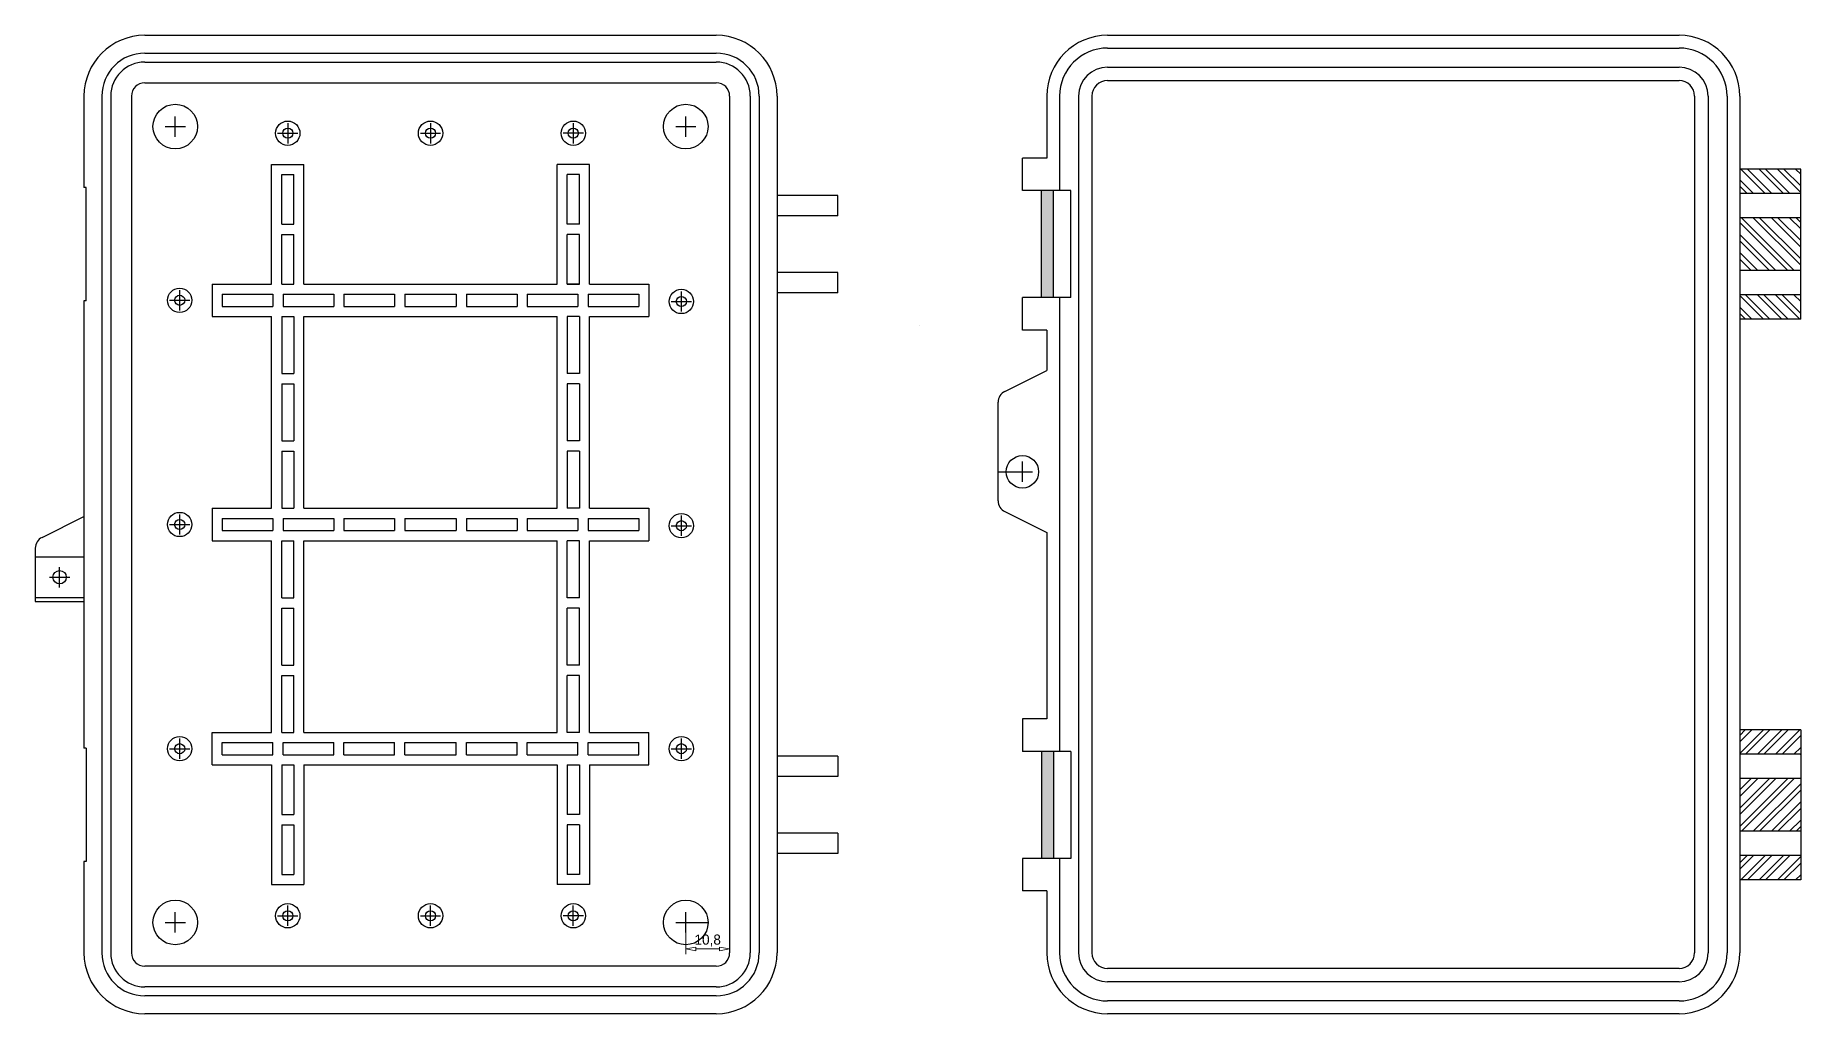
# Model space of a CAD drawing. Header units: millimetres. Extents: x 1154 to 1589, y 351 to 592.
import ezdxf

# ---------------------------------------------------------------- set-up
doc = ezdxf.new("R2010")
doc.units = ezdxf.units.MM
doc.dimstyles.new('ISO-25', dxfattribs={"dimtxt": 2.5, "dimasz": 2.5, "dimexe": 1.25, "dimexo": 0.625, "dimtad": 1, "dimdec": 5, "dimtxsty": 'Standard', "dimblk": 'CLOSEDBLANK', "dimcen": 2.5, "dimazin": 0, "dimtfac": 1, "dimtdec": 5, "dimtmove": 0, "dimatfit": 3, "dimldrblk": 'CLOSEDBLANK', "dimfxl": 1, "dimlwd": 9, "dimlwe": 5, "dimarcsym": 0})
pattern_1 = [(45, (-262.5957, 0), (-2.245064, 2.245064), []), (45, (-262.5957, 1.5875), (-2.245064, 2.245064), [])]
pattern_2 = [(315, (-262.5957, 943.3137), (-2.245064, -2.245064), []), (315, (-262.5957, 941.7262), (-2.245064, -2.245064), [])]

# ---------------------------------------------------------------- blocks, each defined once
blk = doc.blocks.new('_ClosedBlank')
at = {"color": 0, "linetype": 'ByBlock', "lineweight": -2}
for p, q in [((-1, 0.17), (0, 0)), ((-1, 0.17), (-1, -0.17)), ((0, 0), (-1, -0.17))]:
    blk.add_line(p, q, dxfattribs=at)
blk = doc.blocks.new('*D3')
at = {"color": 0, "lineweight": 5}
for p, q in [((1314.45, 372.88), (1314.45, 365.72)), ((1325.25, 366.63), (1325.25, 368.22))]:
    blk.add_line(p, q, dxfattribs=at)
at = {"color": 0, "lineweight": 9}
blk.add_line((1316.95, 366.97), (1322.75, 366.97), dxfattribs=at)
at = {"layer": 'Defpoints', "color": 0}
for p in [(1314.45, 373.51), (1325.25, 366.97), (1325.25, 366.01)]:
    blk.add_point(p, dxfattribs=at)
at = {"color": 0, "lineweight": 9, "xscale": 2.5, "yscale": 2.5, "zscale": 2.5, "rotation": 180}
blk.add_blockref('_ClosedBlank', (1314.45, 366.97), dxfattribs=at)
at = {"color": 0, "lineweight": 9, "xscale": 2.5, "yscale": 2.5, "zscale": 2.5}
blk.add_blockref('_ClosedBlank', (1325.25, 366.97), dxfattribs=at)
at = {"color": 0, "insert": (1319.85, 369.05), "char_height": 2.5, "attachment_point": 5}
blk.add_mtext('10,8', dxfattribs=at)

msp = doc.modelspace()

# ---------------------------------------------------------------- hatches: boundary and pattern name
h = msp.add_hatch()
h.set_pattern_fill('STEEL', color=256, style=0)
h.set_pattern_definition(pattern_2)
h.paths.add_polyline_path([(1589.355282, 559.306874), (1589.355282, 553.306874), (1574.355282, 553.306874), (1574.355282, 559.306874)])
at = {"true_color": 0xf7941d}
for points in [[(1402.155282, 527.606874), (1405.155282, 527.606874), (1405.155282, 554.006874), (1402.155282, 554.006874)], [(1402.155282, 389.306874), (1405.155282, 389.306874), (1405.155282, 415.706874), (1402.155282, 415.706874)]]:
    msp.add_hatch(color=30, dxfattribs=at).paths.add_polyline_path(points)
h = msp.add_hatch()
h.set_pattern_fill('STEEL', color=256, style=0)
h.set_pattern_definition(pattern_2)
h.paths.add_polyline_path([(1574.355282, 534.306874), (1574.355282, 547.306874), (1589.355282, 547.306874), (1589.355282, 534.306874)])
h = msp.add_hatch()
h.set_pattern_fill('STEEL', color=256, style=0)
h.set_pattern_definition(pattern_2)
h.paths.add_polyline_path([(1574.355282, 522.306874), (1574.355282, 528.306874), (1589.355282, 528.306874), (1589.355282, 522.306874)])
h = msp.add_hatch()
h.set_pattern_fill('STEEL', color=256, style=0)
h.set_pattern_definition(pattern_1)
h.paths.add_polyline_path([(1574.355282, 421.006874), (1574.355282, 415.006874), (1589.355282, 415.006874), (1589.355282, 421.006874)])
h = msp.add_hatch()
h.set_pattern_fill('STEEL', color=256, style=0)
h.set_pattern_definition(pattern_1)
h.paths.add_polyline_path([(1574.355282, 409.006874), (1574.355282, 396.006874), (1589.355282, 396.006874), (1589.355282, 409.006874)])
h = msp.add_hatch()
h.set_pattern_fill('STEEL', color=256, style=0)
h.set_pattern_definition(pattern_1)
h.paths.add_polyline_path([(1589.355282, 384.006874), (1589.355282, 390.006874), (1574.355282, 390.006874), (1574.355282, 384.006874)])

# ---------------------------------------------------------------- linework, layer by layer
for p, q in [((1181.051027, 592.306874), (1321.951027, 592.306874)), ((1418.455282, 592.306874), (1559.355282, 592.306874)), ((1181.051027, 587.906874), (1321.951027, 587.906874)), ((1418.455282, 589.156874), (1559.355282, 589.156874)), ((1181.051027, 585.706874), (1321.951027, 585.706874)), ((1418.455282, 584.456874), (1559.355282, 584.456874)), ((1181.051027, 580.606874), (1321.951027, 580.606874)), ((1418.455282, 581.156874), (1559.355282, 581.156874)), ((1166.051027, 577.306874), (1166.051027, 554.806874)), ((1170.451027, 577.306874), (1170.451027, 366.006874)), ((1172.651027, 577.306874), (1172.651027, 366.006874)), ((1177.751027, 577.306874), (1177.751027, 366.006874)), ((1325.251027, 577.306874), (1325.251027, 366.006874)), ((1330.351027, 577.306874), (1330.351027, 366.006874)), ((1332.551027, 577.306874), (1332.551027, 366.006874)), ((1336.951027, 577.306874), (1336.951027, 366.006874)), ((1403.455282, 577.306874), (1403.455282, 562.006874)), ((1406.605282, 577.306874), (1406.605282, 554.006874)), ((1411.305282, 577.306874), (1411.305282, 366.006874)), ((1414.605282, 577.306874), (1414.605282, 366.006874)), ((1563.205282, 577.306874), (1563.205282, 366.006874)), ((1566.505282, 577.306874), (1566.505282, 366.006874)), ((1571.205282, 577.306874), (1571.205282, 366.006874)), ((1188.551027, 567.306874), (1188.551027, 572.306874)), ((1216.301027, 570.656874), (1216.301027, 565.656874)), ((1251.501027, 570.656874), (1251.501027, 565.656874)), ((1286.701027, 570.656874), (1286.701027, 565.656874)), ((1314.451027, 567.306874), (1314.451027, 572.306874)), ((1186.051027, 569.806874), (1191.051027, 569.806874)), ((1213.801027, 568.156874), (1218.801027, 568.156874)), ((1249.001027, 568.156874), (1254.001027, 568.156874)), ((1289.201027, 568.156874), (1284.201027, 568.156874)), ((1311.951027, 569.806874), (1316.951027, 569.806874)), ((1397.455282, 554.006874), (1397.455282, 562.006874)), ((1403.455282, 562.006874), (1397.455282, 562.006874)), ((1212.301027, 560.456874), (1220.301027, 560.456874)), ((1212.301027, 530.956874), (1212.301027, 560.456874)), ((1214.801027, 557.956874), (1217.801027, 557.956874)), ((1214.801027, 545.706874), (1214.801027, 557.956874)), ((1217.801027, 545.706874), (1217.801027, 557.956874)), ((1220.301027, 530.956874), (1220.301027, 560.456874)), ((1282.701027, 530.956874), (1282.701027, 560.456874)), ((1290.701027, 560.456874), (1282.701027, 560.456874)), ((1285.201027, 545.706874), (1285.201027, 557.956874)), ((1288.201027, 557.956874), (1285.201027, 557.956874)), ((1288.201027, 545.706874), (1288.201027, 557.956874)), ((1290.701027, 530.956874), (1290.701027, 560.456874)), ((1589.355282, 559.306874), (1574.355282, 559.306874)), ((1589.355282, 534.306874), (1589.355282, 559.306874)), ((1166.551027, 554.806874), (1166.051027, 554.806874)), ((1166.551027, 526.806874), (1166.551027, 554.806874)), ((1409.355282, 554.006874), (1397.455282, 554.006874)), ((1402.155282, 527.606874), (1402.155282, 554.006874)), ((1405.155282, 527.606874), (1405.155282, 554.006874)), ((1409.355282, 527.606874), (1409.355282, 554.006874)), ((1589.355282, 553.306874), (1574.355282, 553.306874)), ((1351.951027, 552.806874), (1336.951027, 552.806874)), ((1351.951027, 547.806874), (1351.951027, 552.806874)), ((1214.801027, 545.706874), (1217.801027, 545.706874)), ((1288.201027, 545.706874), (1285.201027, 545.706874)), ((1351.951027, 547.806874), (1336.951027, 547.806874)), ((1589.355282, 547.306874), (1574.355282, 547.306874)), ((1589.355282, 522.306874), (1589.355282, 547.306874)), ((1214.801027, 543.206874), (1217.801027, 543.206874)), ((1214.801027, 530.956874), (1214.801027, 543.206874)), ((1217.801027, 530.956874), (1217.801027, 543.206874)), ((1285.201027, 530.956874), (1285.201027, 543.206874)), ((1288.201027, 543.206874), (1285.201027, 543.206874)), ((1288.201027, 530.956874), (1288.201027, 543.206874)), ((1351.951027, 533.806874), (1336.951027, 533.806874)), ((1351.951027, 528.806874), (1351.951027, 533.806874)), ((1589.355282, 534.306874), (1574.355282, 534.306874)), ((1166.551027, 526.806874), (1166.051027, 526.806874)), ((1166.051027, 526.806874), (1166.051027, 416.506874)), ((1187.151027, 526.956874), (1192.151027, 526.956874)), ((1189.651027, 524.456874), (1189.651027, 529.456874)), ((1197.651027, 530.956874), (1197.651027, 522.956874)), ((1197.651027, 530.956874), (1212.301027, 530.956874)), ((1200.151027, 528.456874), (1212.651027, 528.456874)), ((1200.151027, 528.456874), (1200.151027, 525.456874)), ((1212.651027, 528.456874), (1212.651027, 525.456874)), ((1214.801027, 530.956874), (1217.801027, 530.956874)), ((1215.151027, 528.456874), (1215.151027, 525.456874)), ((1215.151027, 528.456874), (1227.651027, 528.456874)), ((1220.301027, 530.956874), (1282.701027, 530.956874)), ((1227.651027, 528.456874), (1227.651027, 525.456874)), ((1230.151027, 528.456874), (1230.151027, 525.456874)), ((1230.151027, 528.456874), (1242.651027, 528.456874)), ((1242.651027, 528.456874), (1242.651027, 525.456874)), ((1245.151027, 528.456874), (1245.151027, 525.456874)), ((1245.151027, 528.456874), (1257.851027, 528.456874)), ((1257.851027, 528.456874), (1257.851027, 525.456874)), ((1260.351027, 528.456874), (1260.351027, 525.456874)), ((1260.351027, 528.456874), (1272.851027, 528.456874)), ((1272.851027, 528.456874), (1272.851027, 525.456874)), ((1275.351027, 528.456874), (1275.351027, 525.456874)), ((1275.351027, 528.456874), (1287.851027, 528.456874)), ((1288.001027, 530.956874), (1285.201027, 530.956874)), ((1285.201027, 530.956874), (1288.201027, 530.956874)), ((1287.851027, 528.456874), (1287.851027, 525.456874)), ((1287.851027, 528.156874), (1287.851027, 525.456874)), ((1290.351027, 528.456874), (1302.851027, 528.456874)), ((1290.351027, 528.456874), (1290.351027, 525.456874)), ((1290.351027, 528.156874), (1290.351027, 525.456874)), ((1290.701027, 530.956874), (1305.351027, 530.956874)), ((1302.851027, 528.456874), (1302.851027, 525.456874)), ((1305.351027, 530.956874), (1305.351027, 522.956874)), ((1313.351027, 524.156874), (1313.351027, 529.156874)), ((1351.951027, 528.806874), (1336.951027, 528.806874)), ((1397.455282, 519.606874), (1397.455282, 527.606874)), ((1409.355282, 527.606874), (1397.455282, 527.606874)), ((1397.455282, 519.606874), (1397.455282, 526.806874)), ((1406.605282, 527.606874), (1406.605282, 415.706874)), ((1589.355282, 528.306874), (1574.355282, 528.306874)), ((1197.651027, 522.956874), (1212.301027, 522.956874)), ((1200.151027, 525.456874), (1212.651027, 525.456874)), ((1212.301027, 475.656874), (1212.301027, 522.956874)), ((1214.801027, 522.956874), (1214.801027, 508.856874)), ((1214.801027, 522.956874), (1217.801027, 522.956874)), ((1215.151027, 525.456874), (1227.651027, 525.456874)), ((1217.801027, 522.956874), (1217.801027, 508.856874)), ((1220.301027, 522.956874), (1282.701027, 522.956874)), ((1220.301027, 475.656874), (1220.301027, 522.956874)), ((1230.151027, 525.456874), (1242.651027, 525.456874)), ((1245.151027, 525.456874), (1257.851027, 525.456874)), ((1260.351027, 525.456874), (1272.851027, 525.456874)), ((1275.351027, 525.456874), (1287.851027, 525.456874)), ((1282.701027, 475.656874), (1282.701027, 522.956874)), ((1288.201027, 522.956874), (1285.201027, 522.956874)), ((1285.201027, 522.956874), (1285.201027, 508.856874)), ((1288.201027, 522.956874), (1288.201027, 508.856874)), ((1290.351027, 525.456874), (1302.851027, 525.456874)), ((1290.701027, 522.956874), (1305.351027, 522.956874)), ((1290.701027, 475.656874), (1290.701027, 522.956874)), ((1310.851027, 526.656874), (1315.851027, 526.656874)), ((1371.951027, 520.806874), (1371.951027, 520.806874)), ((1403.455282, 519.606874), (1397.455282, 519.606874)), ((1403.455282, 519.606874), (1403.455282, 509.656874)), ((1589.355282, 522.306874), (1574.355282, 522.306874)), ((1393.113641, 504.486054), (1403.455282, 509.656874)), ((1214.801027, 508.856874), (1217.801027, 508.856874)), ((1214.801027, 506.356874), (1214.801027, 492.256874)), ((1214.801027, 506.356874), (1217.801027, 506.356874)), ((1217.801027, 506.356874), (1217.801027, 492.256874)), ((1288.201027, 508.856874), (1285.201027, 508.856874)), ((1288.201027, 506.356874), (1285.201027, 506.356874)), ((1285.201027, 506.356874), (1285.201027, 492.256874)), ((1288.201027, 506.356874), (1288.201027, 492.256874)), ((1391.455282, 477.510976), (1391.455282, 501.802772)), ((1214.801027, 492.256874), (1217.801027, 492.256874)), ((1288.201027, 492.256874), (1285.201027, 492.256874)), ((1214.801027, 489.756874), (1214.801027, 475.656874)), ((1214.801027, 489.756874), (1217.801027, 489.756874)), ((1217.801027, 489.756874), (1217.801027, 475.656874)), ((1288.201027, 489.756874), (1285.201027, 489.756874)), ((1285.201027, 489.756874), (1285.201027, 475.656874)), ((1288.201027, 489.756874), (1288.201027, 475.656874)), ((1391.455282, 484.656874), (1399.955282, 484.656874)), ((1397.455282, 482.156874), (1397.455282, 487.156874)), ((1197.651027, 475.656874), (1212.301027, 475.656874)), ((1197.651027, 475.656874), (1197.651027, 467.656874)), ((1214.801027, 475.656874), (1217.801027, 475.656874)), ((1220.301027, 475.656874), (1282.701027, 475.656874)), ((1288.201027, 475.656874), (1285.201027, 475.656874)), ((1290.701027, 475.656874), (1305.351027, 475.656874)), ((1305.351027, 475.656874), (1305.351027, 467.656874)), ((1393.113641, 474.827694), (1403.455282, 469.656874)), ((1155.709386, 468.486054), (1166.051027, 473.656874)), ((1187.151027, 471.656874), (1192.151027, 471.656874)), ((1189.651027, 469.156874), (1189.651027, 474.156874)), ((1200.151027, 473.156874), (1200.151027, 470.156874)), ((1200.151027, 473.156874), (1212.651027, 473.156874)), ((1200.151027, 470.156874), (1212.651027, 470.156874)), ((1212.651027, 473.156874), (1212.651027, 470.156874)), ((1215.151027, 473.156874), (1227.651027, 473.156874)), ((1215.151027, 473.156874), (1215.151027, 470.156874)), ((1215.151027, 470.156874), (1227.651027, 470.156874)), ((1227.651027, 473.156874), (1227.651027, 470.156874)), ((1230.151027, 473.156874), (1242.651027, 473.156874)), ((1230.151027, 473.156874), (1230.151027, 470.156874)), ((1230.151027, 470.156874), (1242.651027, 470.156874)), ((1242.651027, 473.156874), (1242.651027, 470.156874)), ((1245.151027, 473.156874), (1257.851027, 473.156874)), ((1245.151027, 473.156874), (1245.151027, 470.156874)), ((1245.151027, 470.156874), (1257.851027, 470.156874)), ((1257.851027, 473.156874), (1257.851027, 470.156874)), ((1260.351027, 473.156874), (1272.851027, 473.156874)), ((1260.351027, 473.156874), (1260.351027, 470.156874)), ((1260.351027, 470.156874), (1272.851027, 470.156874)), ((1272.851027, 473.156874), (1272.851027, 470.156874)), ((1275.351027, 473.156874), (1287.851027, 473.156874)), ((1275.351027, 473.156874), (1275.351027, 470.156874)), ((1275.351027, 470.156874), (1287.851027, 470.156874)), ((1287.851027, 473.156874), (1287.851027, 470.156874)), ((1287.851027, 472.856874), (1287.851027, 470.156874)), ((1290.351027, 473.156874), (1290.351027, 470.156874)), ((1290.351027, 473.156874), (1302.851027, 473.156874)), ((1290.351027, 472.856874), (1290.351027, 470.156874)), ((1290.351027, 470.156874), (1302.851027, 470.156874)), ((1302.851027, 473.156874), (1302.851027, 470.156874)), ((1310.851027, 471.356874), (1315.851027, 471.356874)), ((1313.351027, 468.856874), (1313.351027, 473.856874)), ((1154.051027, 465.802772), (1154.051027, 452.656874)), ((1197.651027, 467.656874), (1212.301027, 467.656874)), ((1212.301027, 420.356874), (1212.301027, 467.656874)), ((1214.801027, 453.556874), (1214.801027, 467.656874)), ((1214.801027, 467.656874), (1217.801027, 467.656874)), ((1217.801027, 453.556874), (1217.801027, 467.656874)), ((1220.301027, 420.356874), (1220.301027, 467.656874)), ((1220.301027, 467.656874), (1282.701027, 467.656874)), ((1282.701027, 420.356874), (1282.701027, 467.656874)), ((1288.201027, 467.656874), (1285.201027, 467.656874)), ((1285.201027, 453.556874), (1285.201027, 467.656874)), ((1288.201027, 453.556874), (1288.201027, 467.656874)), ((1290.701027, 420.356874), (1290.701027, 467.656874)), ((1290.701027, 467.656874), (1305.351027, 467.656874)), ((1403.455282, 469.656874), (1403.455282, 423.706874)), ((1154.051027, 463.656874), (1166.051027, 463.656874)), ((1157.551027, 458.656874), (1162.551027, 458.656874)), ((1160.051027, 456.156874), (1160.051027, 461.156874)), ((1154.051027, 453.656874), (1166.051027, 453.656874)), ((1214.801027, 453.556874), (1217.801027, 453.556874)), ((1288.201027, 453.556874), (1285.201027, 453.556874)), ((1154.051027, 452.656874), (1166.051027, 452.656874)), ((1214.801027, 451.056874), (1217.801027, 451.056874)), ((1214.801027, 436.956874), (1214.801027, 451.056874)), ((1217.801027, 436.956874), (1217.801027, 451.056874)), ((1285.201027, 436.956874), (1285.201027, 451.056874)), ((1288.201027, 451.056874), (1285.201027, 451.056874)), ((1288.201027, 436.956874), (1288.201027, 451.056874)), ((1214.801027, 436.956874), (1217.801027, 436.956874)), ((1288.201027, 436.956874), (1285.201027, 436.956874)), ((1214.801027, 434.456874), (1217.801027, 434.456874)), ((1214.801027, 420.356874), (1214.801027, 434.456874)), ((1217.801027, 420.356874), (1217.801027, 434.456874)), ((1285.201027, 420.356874), (1285.201027, 434.456874)), ((1288.201027, 434.456874), (1285.201027, 434.456874)), ((1288.201027, 420.356874), (1288.201027, 434.456874)), ((1403.455282, 423.706874), (1397.455282, 423.706874)), ((1397.455282, 423.706874), (1397.455282, 415.706874)), ((1397.455282, 423.706874), (1397.455282, 416.506874)), ((1189.651027, 413.856874), (1189.651027, 418.856874)), ((1197.651027, 420.356874), (1212.301027, 420.356874)), ((1197.651027, 412.356874), (1197.651027, 420.356874)), ((1214.801027, 420.356874), (1217.801027, 420.356874)), ((1220.301027, 420.356874), (1282.701027, 420.356874)), ((1288.201027, 420.356874), (1285.201027, 420.356874)), ((1290.701027, 420.356874), (1305.351027, 420.356874)), ((1305.351027, 412.356874), (1305.351027, 420.356874)), ((1313.351027, 413.856874), (1313.351027, 418.856874)), ((1589.355282, 421.006874), (1574.355282, 421.006874)), ((1589.355282, 421.006874), (1589.355282, 396.006874)), ((1166.551027, 416.506874), (1166.051027, 416.506874)), ((1166.551027, 416.506874), (1166.551027, 388.506874)), ((1187.151027, 416.356874), (1192.151027, 416.356874)), ((1200.151027, 414.856874), (1200.151027, 417.856874)), ((1200.151027, 417.856874), (1212.651027, 417.856874)), ((1200.151027, 414.856874), (1212.651027, 414.856874)), ((1212.651027, 414.856874), (1212.651027, 417.856874)), ((1215.151027, 417.856874), (1227.651027, 417.856874)), ((1215.151027, 414.856874), (1215.151027, 417.856874)), ((1215.151027, 414.856874), (1227.651027, 414.856874)), ((1227.651027, 414.856874), (1227.651027, 417.856874)), ((1230.151027, 417.856874), (1242.651027, 417.856874)), ((1230.151027, 414.856874), (1230.151027, 417.856874)), ((1230.151027, 414.856874), (1242.651027, 414.856874)), ((1242.651027, 414.856874), (1242.651027, 417.856874)), ((1245.151027, 417.856874), (1257.851027, 417.856874)), ((1245.151027, 414.856874), (1245.151027, 417.856874)), ((1245.151027, 414.856874), (1257.851027, 414.856874)), ((1257.851027, 414.856874), (1257.851027, 417.856874)), ((1260.351027, 417.856874), (1272.851027, 417.856874)), ((1260.351027, 414.856874), (1260.351027, 417.856874)), ((1260.351027, 414.856874), (1272.851027, 414.856874)), ((1272.851027, 414.856874), (1272.851027, 417.856874)), ((1275.351027, 417.856874), (1287.851027, 417.856874)), ((1275.351027, 414.856874), (1275.351027, 417.856874)), ((1275.351027, 414.856874), (1287.851027, 414.856874)), ((1287.851027, 414.856874), (1287.851027, 417.856874)), ((1287.851027, 414.856874), (1287.851027, 417.856874)), ((1290.351027, 417.856874), (1302.851027, 417.856874)), ((1290.351027, 414.856874), (1290.351027, 417.856874)), ((1290.351027, 414.856874), (1290.351027, 417.856874)), ((1290.351027, 414.856874), (1302.851027, 414.856874)), ((1302.851027, 414.856874), (1302.851027, 417.856874)), ((1310.851027, 416.356874), (1315.851027, 416.356874)), ((1351.951027, 414.506874), (1336.951027, 414.506874)), ((1351.951027, 414.506874), (1351.951027, 409.506874)), ((1409.355282, 415.706874), (1397.455282, 415.706874)), ((1402.155282, 415.706874), (1402.155282, 389.306874)), ((1405.155282, 415.706874), (1405.155282, 389.306874)), ((1409.355282, 415.706874), (1409.355282, 389.306874)), ((1589.355282, 415.006874), (1574.355282, 415.006874)), ((1197.651027, 412.356874), (1212.301027, 412.356874)), ((1212.301027, 412.356874), (1212.301027, 382.856874)), ((1214.801027, 412.356874), (1214.801027, 400.106874)), ((1214.801027, 412.356874), (1217.801027, 412.356874)), ((1215.001027, 412.356874), (1217.801027, 412.356874)), ((1217.801027, 412.356874), (1217.801027, 400.106874)), ((1220.301027, 412.356874), (1220.301027, 382.856874)), ((1220.301027, 412.356874), (1282.701027, 412.356874)), ((1282.701027, 412.356874), (1282.701027, 382.856874)), ((1285.201027, 412.356874), (1285.201027, 400.106874)), ((1285.201027, 412.356874), (1288.201027, 412.356874)), ((1288.201027, 412.356874), (1288.201027, 400.106874)), ((1290.701027, 412.356874), (1290.701027, 382.856874)), ((1290.701027, 412.356874), (1305.351027, 412.356874)), ((1351.951027, 409.506874), (1336.951027, 409.506874)), ((1589.355282, 409.006874), (1574.355282, 409.006874)), ((1589.355282, 409.006874), (1589.355282, 384.006874)), ((1214.801027, 400.106874), (1217.801027, 400.106874)), ((1214.801027, 397.606874), (1214.801027, 385.356874)), ((1214.801027, 397.606874), (1217.801027, 397.606874)), ((1217.801027, 397.606874), (1217.801027, 385.356874)), ((1288.201027, 400.106874), (1285.201027, 400.106874)), ((1288.201027, 397.606874), (1285.201027, 397.606874)), ((1285.201027, 397.606874), (1285.201027, 385.356874)), ((1288.201027, 397.606874), (1288.201027, 385.356874)), ((1351.951027, 395.506874), (1336.951027, 395.506874)), ((1351.951027, 395.506874), (1351.951027, 390.506874)), ((1589.355282, 396.006874), (1574.355282, 396.006874)), ((1166.551027, 388.506874), (1166.051027, 388.506874)), ((1166.051027, 388.506874), (1166.051027, 366.006874)), ((1351.951027, 390.506874), (1336.951027, 390.506874)), ((1409.355282, 389.306874), (1397.455282, 389.306874)), ((1397.455282, 389.306874), (1397.455282, 381.306874)), ((1406.605282, 389.306874), (1406.605282, 366.006874)), ((1589.355282, 390.006874), (1574.355282, 390.006874)), ((1214.801027, 385.356874), (1217.801027, 385.356874)), ((1288.201027, 385.356874), (1285.201027, 385.356874)), ((1589.355282, 384.006874), (1574.355282, 384.006874)), ((1212.301027, 382.856874), (1220.301027, 382.856874)), ((1290.701027, 382.856874), (1282.701027, 382.856874)), ((1403.455282, 381.306874), (1397.455282, 381.306874)), ((1403.455282, 381.306874), (1403.455282, 366.006874)), ((1188.551027, 371.006874), (1188.551027, 376.006874)), ((1213.801027, 375.156874), (1218.801027, 375.156874)), ((1216.301027, 372.656874), (1216.301027, 377.656874)), ((1249.001027, 375.156874), (1254.001027, 375.156874)), ((1251.501027, 372.656874), (1251.501027, 377.656874)), ((1289.201027, 375.156874), (1284.201027, 375.156874)), ((1286.701027, 372.656874), (1286.701027, 377.656874)), ((1314.451027, 371.006874), (1314.451027, 376.006874)), ((1186.051027, 373.506874), (1191.051027, 373.506874)), ((1311.951027, 373.506874), (1319.951027, 373.506874)), ((1321.951027, 362.706874), (1181.051027, 362.706874)), ((1559.355282, 362.156874), (1418.455282, 362.156874)), ((1321.951027, 357.606874), (1181.051027, 357.606874)), ((1559.355282, 358.856874), (1418.455282, 358.856874)), ((1321.951027, 355.406874), (1181.051027, 355.406874)), ((1559.355282, 354.156874), (1418.455282, 354.156874)), ((1321.951027, 351.006874), (1181.051027, 351.006874)), ((1559.355282, 351.006874), (1418.455282, 351.006874))]:
    msp.add_line(p, q)
at = {"color": 6}
msp.add_line((1574.355282, 577.306874), (1574.355282, 366.006874), dxfattribs=at)
for centre, radius in [((1188.551027, 569.806874), 5.5), ((1314.451027, 569.806874), 5.5), ((1216.301027, 568.156874), 3), ((1251.501027, 568.156874), 3), ((1286.701027, 568.156874), 3), ((1216.301027, 568.156874), 1.25), ((1251.501027, 568.156874), 1.25), ((1286.701027, 568.156874), 1.25), ((1189.651027, 526.956874), 3), ((1189.651027, 526.956874), 1.25), ((1313.351027, 526.656874), 3), ((1313.351027, 526.656874), 1.25), ((1397.455282, 484.656874), 4), ((1189.651027, 471.656874), 3), ((1189.651027, 471.656874), 1.25), ((1313.351027, 471.356874), 3), ((1313.351027, 471.356874), 1.25), ((1160.051027, 458.656874), 1.65), ((1189.651027, 416.356874), 3), ((1313.351027, 416.356874), 3), ((1189.651027, 416.356874), 1.25), ((1313.351027, 416.356874), 1.25), ((1188.551027, 373.506874), 5.5), ((1314.451027, 373.506874), 5.5), ((1216.301027, 375.156874), 3), ((1216.301027, 375.156874), 1.25), ((1251.501027, 375.156874), 3), ((1251.501027, 375.156874), 1.25), ((1286.701027, 375.156874), 3), ((1286.701027, 375.156874), 1.25)]:
    msp.add_circle(centre, radius)
for centre, radius, start, end in [((1181.051027, 577.306874), 15, 90, 180), ((1321.951027, 577.306874), 15, 0, 90), ((1418.455282, 577.306874), 15, 90, 180), ((1559.355282, 577.306874), 15, 0, 90), ((1181.051027, 577.306874), 10.6, 90, 180), ((1321.951027, 577.306874), 10.6, 0, 90), ((1418.455282, 577.306874), 11.85, 90, 180), ((1559.355282, 577.306874), 11.85, 0, 90), ((1181.051027, 577.306874), 8.4, 90, 180), ((1321.951027, 577.306874), 8.4, 0, 90), ((1418.455282, 577.306874), 7.15, 90, 180), ((1559.355282, 577.306874), 7.15, 0, 90), ((1181.051027, 577.306874), 3.3, 90, 180), ((1321.951027, 577.306874), 3.3, 0, 90), ((1418.455282, 577.306874), 3.85, 90, 180), ((1559.355282, 577.306874), 3.85, 0, 90), ((1394.455282, 501.802772), 3, 116.56505118, 180), ((1394.455282, 477.510976), 3, 180, 243.43494882), ((1157.051027, 465.802772), 3, 116.56505118, 180), ((1181.051027, 366.006874), 15, 180, 270), ((1181.051027, 366.006874), 10.6, 180, 270), ((1181.051027, 366.006874), 8.4, 180, 270), ((1181.051027, 366.006874), 3.3, 180, 270), ((1321.951027, 366.006874), 15, 270, 0), ((1321.951027, 366.006874), 3.3, 270, 0), ((1321.951027, 366.006874), 10.6, 270, 0), ((1321.951027, 366.006874), 8.4, 270, 0), ((1418.455282, 366.006874), 15, 180, 270), ((1418.455282, 366.006874), 11.85, 180, 270), ((1418.455282, 366.006874), 7.15, 180, 270), ((1418.455282, 366.006874), 3.85, 180, 270), ((1559.355282, 366.006874), 15, 270, 0), ((1559.355282, 366.006874), 11.85, 270, 0), ((1559.355282, 366.006874), 7.15, 270, 0), ((1559.355282, 366.006874), 3.85, 270, 0)]:
    msp.add_arc(centre, radius, start, end)

# ---------------------------------------------------------------- dimensions: what is measured, and where the dimension line sits
dim = msp.add_linear_dim(base=(1325.251027, 366.968965), p1=(1314.451027, 373.506874), p2=(1325.251027, 366.006874), dimstyle='ISO-25')
dim.commit()
dim.dimension.update_dxf_attribs({"geometry": '*D3', "text_midpoint": (1319.851027, 369.052298)})

doc.saveas('drawing.dxf')
